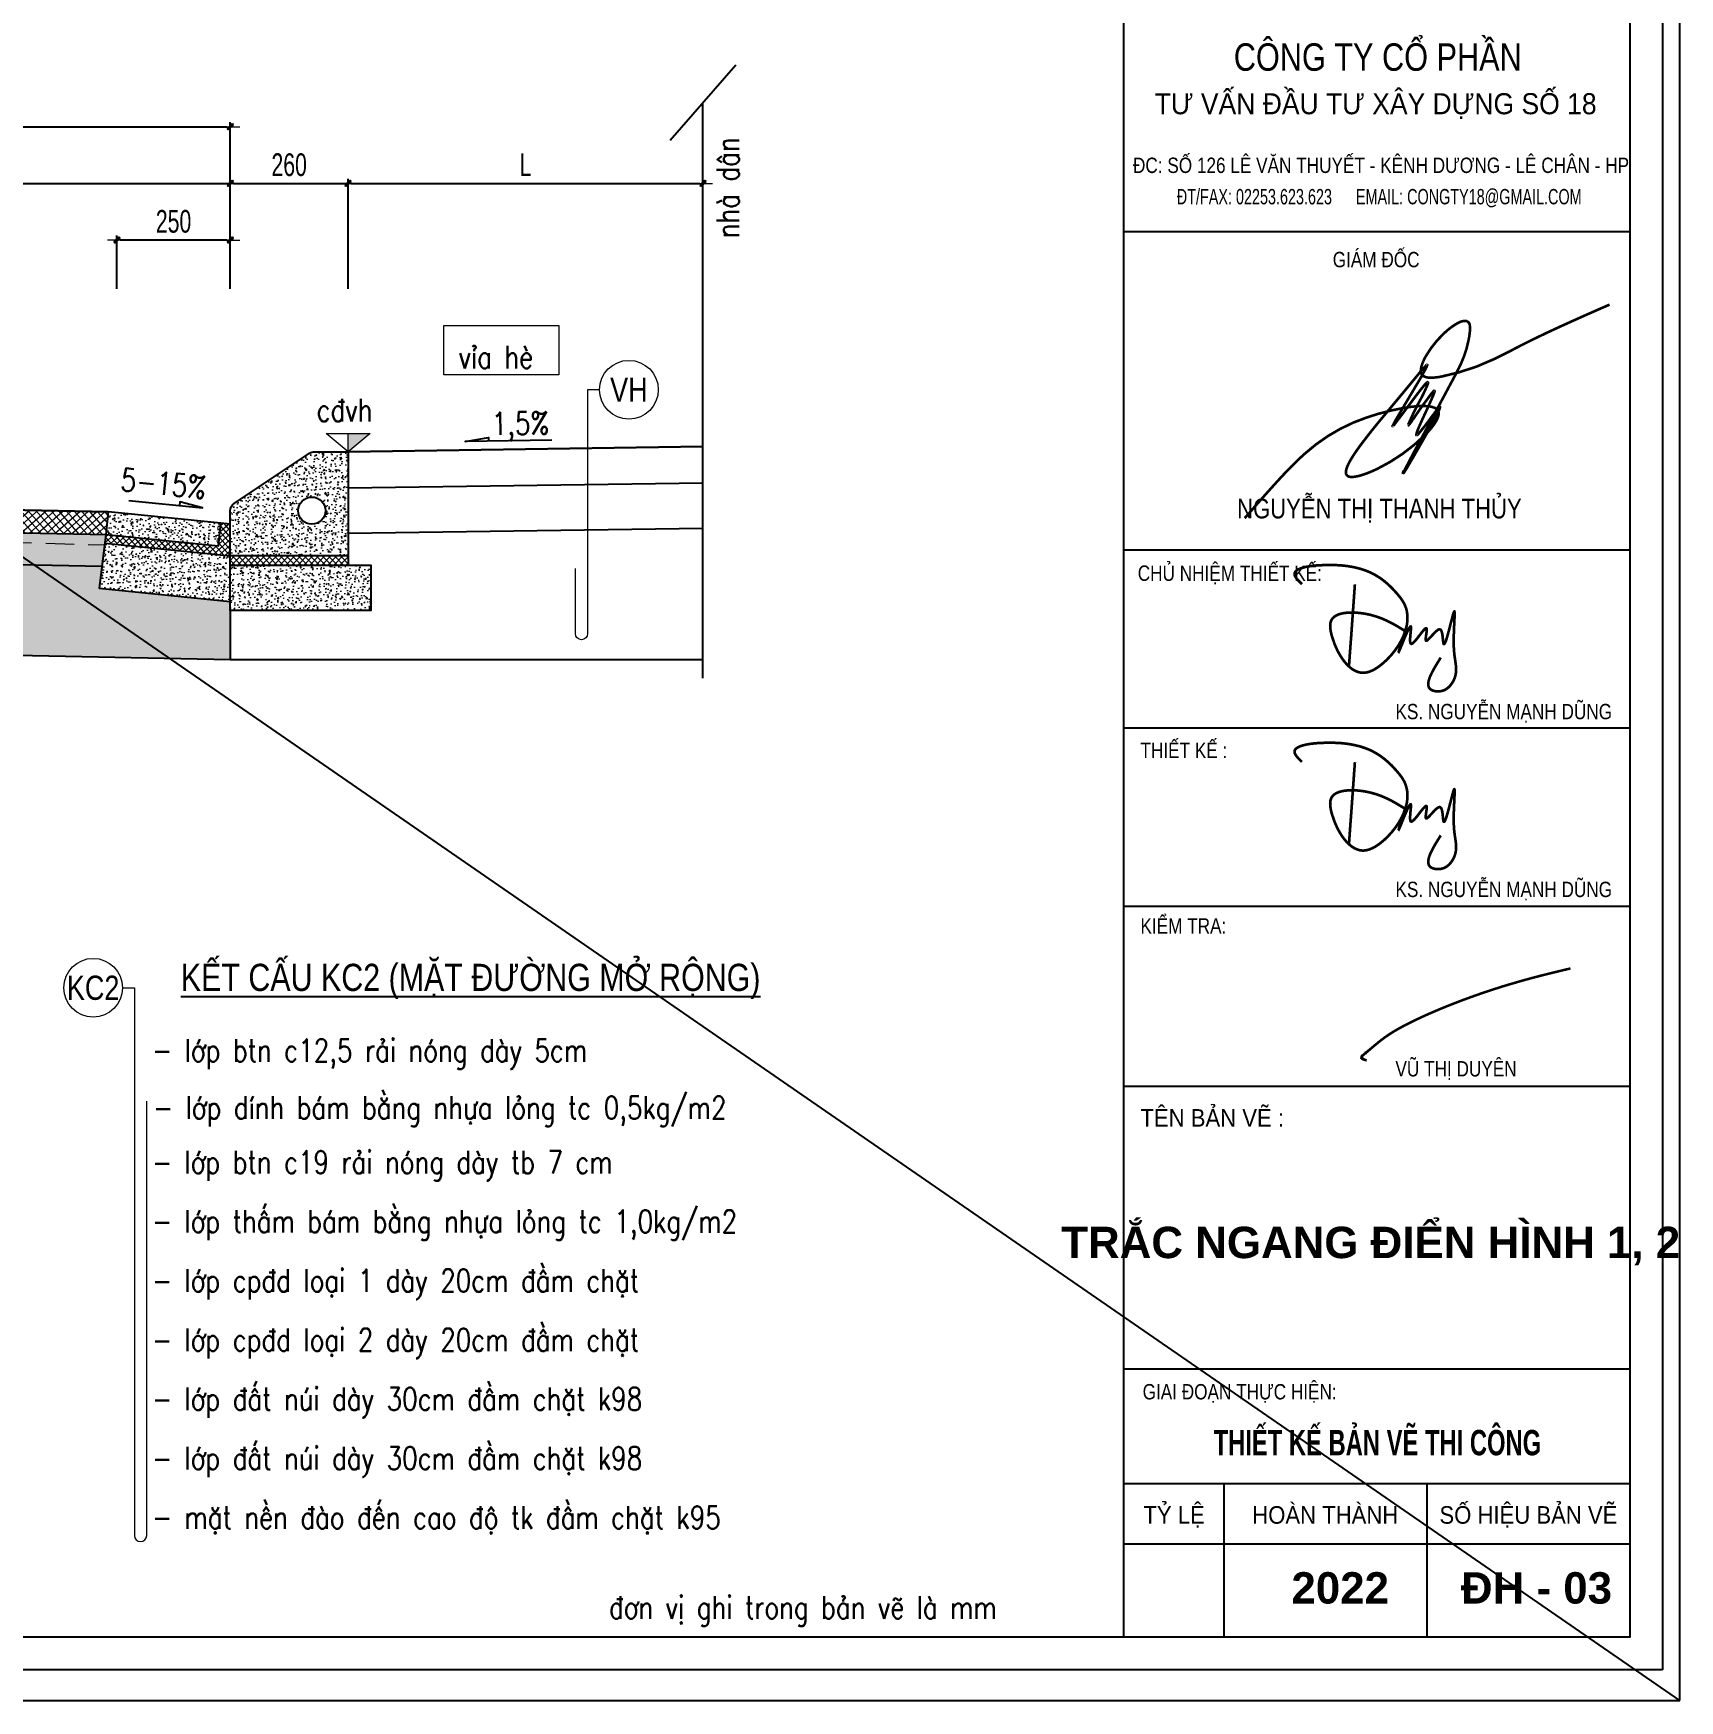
# Model space of a CAD drawing. Header units: millimetres. Extents: x -102634 to -64833, y 11643 to 27305.
# Drawn here: x -96186 to -92554, y 20347 to 24026 of the extents above; entities that cross this region are included whole.
import ezdxf
from ezdxf.enums import TextEntityAlignment as Align

# ---------------------------------------------------------------- set-up
doc = ezdxf.new("R2010")
doc.units = ezdxf.units.MM
doc.header["$MEASUREMENT"] = 0
doc.linetypes.add('HIDDEN', pattern=[0.375, 0.25, -0.125])
for name, color, linetype in [('BT7-THAY', 7, 'Continuous'), ('ENTTNTHIETKE1', 2, 'Continuous'), ('GHICHU', 7, 'Continuous'), ('KHUNGTEN', 5, 'Continuous'), ('NOI', 4, 'Continuous'), ('T.bao', 6, 'Continuous'), ('thep', 2, 'Continuous'), ('TXT', 5, 'Continuous')]:
    doc.layers.add(name, color=color, linetype=linetype)
for name, color, linetype, lineweight in [('ISO', 153, 'Continuous', 13), ('LC Dim', 8, 'Continuous', 18), ('LC Hatch', 252, 'Continuous', 9), ('LC ISO', 153, 'Continuous', 13), ('LC Net dam 1', 30, 'Continuous', 30), ('LC Net khuat', 4, 'HIDDEN', 13), ('LC Net manh', 239, 'Continuous', 5), ('LC Net thay', 7, 'Continuous', 25), ('LC Text1', 3, 'Continuous', 20), ('LC Text2', 7, 'Continuous', 25)]:
    doc.layers.add(name, color=color, linetype=linetype, lineweight=lineweight)
doc.layers.add('KCS_Plotter', color=11, linetype='Continuous', plot=False)
doc.styles.add('General text 2', font='arial.ttf')
doc.styles.add('HOATBIF', font='hoatbif.shx', dxfattribs={"width": 0.7})
doc.styles.add('LC 3', font='vnsimli.shx', dxfattribs={"width": 0.75})
doc.styles.add('style1', font='')
doc.styles.add('T1', font='Vnsimli.shx', dxfattribs={"width": 0.8})
doc.styles.add('T2', font='', dxfattribs={"width": 0.8})
doc.styles.add('THANG2', font='')
doc.styles.add('VnAvantH-B', font='')
doc.styles.get('style1').set_extended_font_data('.VnAvantH')
doc.styles.get('T2').set_extended_font_data('.VnArialH')
doc.styles.get('THANG2').set_extended_font_data('.VnHelvetInsH', bold=True)
doc.styles.get('VnAvantH-B').set_extended_font_data('.VnAvantH', bold=True)
doc.dimstyles.new('1-100(1-25)', dxfattribs={"dimscale": 25, "dimtxt": 2.5, "dimasz": 0.35, "dimexe": 0.5, "dimexo": 0, "dimgap": 0.8, "dimtad": 1, "dimdec": 0, "dimzin": 0, "dimdsep": 46, "dimtxsty": 'HOATBIF', "dimblk1": 'DOT', "dimblk2": 'DOT', "dimsah": 1, "dimcen": -1, "dimdle": 1, "dimclrd": 256, "dimclre": 256, "dimclrt": 4, "dimadec": 3, "dimazin": 2, "dimtfac": 0.333333, "dimtdec": 0, "dimtix": 1, "dimtmove": 2, "dimatfit": 3, "dimldrblk": 'DOT', "dimfxl": 1, "dimtvp": 0.833333, "dimtolj": 1, "dimtzin": 0, "dimarcsym": 0})
pattern_1 = [(46.579445, (10572.316, 6906.63), (26.7089363, -3.9538238), [2.8125, -30.9375]), (351.579445, (10572.316, 6906.63), (-3.510937, 28.467398), [2.25, -24.75]), (97.03089, (10574.542, 6906.301), (23.197999, 24.513574), [2.390257, -26.292829]), (42.763645, (10572.764, 6914.118), (39.579915, -8.58378), [4.21875, -46.40625]), (93.21508, (10576.06, 6913.402), (37.166892, 34.37314), [3.585388, -39.439266]), (347.76361, (10572.764, 6914.118), (37.166892, 34.37314), [3.375, -37.125]), (17.579445, (10576.395, 6912.022), (21.4433102, -16.4068414), [2.8125, -30.9375]), (322.579445, (10576.395, 6912.022), (10.730534, 26.600284), [2.25, -24.75]), (68.03089, (10578.182, 6910.655), (32.173844, 10.193442), [2.390257, -26.292829]), (34.079445, (10572.316, 6906.631), (1.200005, 12.4340733), [0, -24.45, 0, -25.125, 0, -24.84375]), (4.079445, (10572.316, 6906.631), (10.7299968, 14.1754933), [0, -14.325, 0, -23.8875, 0, -9.46875]), (324.079445, (10563.969, 6907.13), (19.9322138, -2.0386849), [0, -9.375, 0, -29.25, 0, -38.8125]), (314.079445, (10560.225, 6907.354), (22.0544973, 2.4424178), [0, -12.1875, 0, -19.425, 0, -27.5625])]

# ---------------------------------------------------------------- blocks, each defined once
blk = doc.blocks.new('chu ki Miss Duyen')
at = {"layer": 'ISO', "ltscale": 2, "const_width": 40}
blk.add_lwpolyline([(843, 225), (838, 225), (836, 225), (834, 225), (832, 225), (830, 226), (828, 226), (827, 226), (826, 226), (825, 226), (824, 226), (823, 226), (821, 226), (820, 227), (819, 227), (818, 227), (817, 227), (816, 227), (815, 227), (814, 227), (813, 228), (812, 228), (810, 228), (809, 228), (808, 228), (807, 229), (806, 229), (805, 229), (804, 229), (803, 230), (801, 230), (800, 230), (799, 230), (798, 231), (797, 231), (795, 231), (794, 232), (793, 232), (792, 232), (791, 233), (789, 233), (788, 233), (787, 234), (786, 234), (785, 235), (783, 235), (782, 235), (781, 236), (780, 236), (779, 237), (778, 237), (777, 238), (776, 238), (776, 238), (775, 238), (775, 239), (774, 239), (774, 239), (773, 239), (773, 240), (772, 240), (771, 240), (771, 240), (770, 241), (770, 241), (769, 241), (769, 242), (768, 242), (768, 242), (767, 242), (767, 243), (766, 243), (766, 243), (765, 244), (765, 244), (765, 244), (764, 245), (764, 245), (763, 245), (763, 246), (762, 246), (762, 246), (762, 247), (761, 247), (761, 247), (760, 248), (760, 248), (760, 248), (759, 249), (759, 249), (759, 249), (758, 250), (758, 250), (758, 250), (758, 251), (757, 251), (757, 251), (757, 252), (756, 252), (756, 253), (756, 253), (756, 253), (756, 254), (755, 254), (755, 255), (755, 255), (755, 255), (755, 256), (755, 256), (754, 257), (754, 257), (754, 257), (754, 258), (754, 258), (754, 259), (754, 259), (754, 260), (754, 260), (754, 260), (754, 261), (754, 261), (754, 262), (754, 262), (754, 263), (754, 263), (754, 263), (754, 264), (754, 264), (754, 265), (754, 265), (754, 266), (754, 266), (754, 267), (754, 267), (755, 268), (755, 268), (755, 269), (755, 269), (755, 270), (755, 270), (755, 270), (756, 271), (756, 271), (756, 272), (756, 272), (756, 273), (757, 273), (757, 274), (757, 274), (757, 275), (758, 275), (758, 276), (758, 276), (758, 277), (759, 277), (759, 278), (759, 278), (759, 279), (760, 279), (760, 280), (760, 280), (761, 281), (761, 281), (761, 282), (762, 282), (762, 283), (762, 283), (763, 284), (763, 284), (763, 285), (764, 285), (764, 286), (764, 286), (765, 287), (766, 288), (767, 289), (767, 290), (768, 291), (769, 293), (770, 294), (771, 295), (771, 296), (772, 297), (773, 298), (774, 299), (775, 300), (776, 301), (777, 302), (778, 303), (778, 304), (780, 306), (781, 307), (782, 308), (783, 309), (784, 310), (785, 311), (786, 312), (786, 312), (787, 313), (788, 314), (789, 315), (790, 316), (791, 317), (792, 318), (792, 319), (793, 320), (794, 321), (795, 322), (796, 323), (797, 324), (797, 324), (798, 325), (799, 326), (800, 327), (801, 328), (801, 329), (802, 330), (803, 330), (804, 331), (805, 332), (805, 333), (806, 334), (807, 335), (808, 336), (808, 336), (809, 337), (810, 338), (811, 339), (811, 340), (812, 340), (813, 341), (814, 343), (816, 344), (817, 346), (819, 348), (820, 349), (822, 351), (823, 352), (824, 354), (826, 355), (827, 357), (829, 358), (830, 360), (831, 361), (834, 364), (840, 370), (842, 372), (845, 376), (848, 379), (851, 382), (853, 386), (856, 389), (859, 392), (862, 395), (865, 398), (867, 401), (870, 404), (873, 407), (876, 411), (879, 414), (882, 417), (885, 420), (887, 423), (890, 427), (893, 430), (896, 433), (899, 436), (902, 440), (905, 443), (908, 446), (911, 449), (914, 453), (917, 456), (920, 459), (923, 462), (926, 466), (928, 469), (931, 472), (934, 476), (937, 479), (940, 482), (943, 486), (946, 489), (949, 492), (953, 495), (956, 499), (959, 502), (962, 505), (965, 509), (968, 512), (971, 515), (974, 519), (977, 522), (980, 525), (983, 529), (986, 532), (989, 535), (992, 538), (996, 542), (999, 545), (1002, 548), (1005, 552), (1008, 555), (1011, 558), (1014, 561), (1017, 565), (1021, 568), (1024, 571), (1027, 574), (1030, 578), (1033, 581), (1036, 584), (1040, 587), (1043, 591), (1046, 594), (1049, 596), (1052, 600), (1056, 603), (1059, 606), (1062, 610), (1065, 613), (1069, 616), (1072, 619), (1075, 622), (1078, 625), (1082, 628), (1085, 631), (1088, 634), (1091, 637), (1095, 640), (1098, 643), (1101, 646), (1105, 649), (1108, 652), (1111, 655), (1114, 658), (1118, 661), (1121, 664), (1124, 667), (1128, 670), (1131, 673), (1134, 676), (1138, 679), (1141, 682), (1144, 685), (1148, 688), (1151, 691), (1154, 694), (1158, 697), (1161, 700), (1165, 702), (1168, 705), (1171, 708), (1175, 711), (1178, 714), (1182, 717), (1185, 720), (1188, 722), (1192, 725), (1195, 728), (1199, 731), (1202, 734), (1205, 736), (1209, 739), (1212, 742), (1216, 745), (1219, 747), (1223, 750), (1226, 753), (1229, 756), (1233, 758), (1236, 761), (1240, 764), (1243, 767), (1247, 769), (1250, 772), (1254, 775), (1257, 777), (1261, 780), (1264, 783), (1268, 785), (1271, 788), (1275, 791), (1278, 793), (1282, 796), (1285, 799), (1289, 801), (1292, 804), (1296, 807), (1299, 809), (1303, 812), (1306, 815), (1310, 817), (1313, 820), (1317, 822), (1320, 825), (1324, 828), (1327, 830), (1331, 833), (1335, 835), (1338, 838), (1342, 840), (1345, 843), (1349, 846), (1352, 848), (1356, 851), (1360, 853), (1363, 856), (1367, 858), (1370, 861), (1374, 863), (1377, 866), (1381, 868), (1385, 871), (1392, 876), (1399, 881), (1406, 886), (1413, 891), (1421, 896), (1428, 901), (1435, 906), (1442, 911), (1447, 915), (1457, 921), (1464, 926), (1471, 931), (1479, 936), (1486, 941), (1493, 946), (1501, 950), (1508, 955), (1515, 960), (1523, 965), (1530, 970), (1537, 975), (1545, 980), (1552, 984), (1559, 989), (1567, 994), (1574, 999), (1582, 1004), (1589, 1008), (1596, 1013), (1604, 1018), (1611, 1023), (1619, 1028), (1626, 1032), (1634, 1037), (1641, 1042), (1648, 1046), (1656, 1051), (1663, 1056), (1671, 1061), (1678, 1065), (1686, 1070), (1693, 1075), (1701, 1079), (1708, 1084), (1716, 1089), (1723, 1093), (1731, 1098), (1738, 1103), (1746, 1107), (1753, 1112), (1761, 1116), (1769, 1121), (1776, 1126), (1784, 1130), (1791, 1135), (1799, 1139), (1806, 1144), (1814, 1148), (1822, 1153), (1829, 1158), (1837, 1162), (1844, 1167), (1852, 1171), (1860, 1176), (1867, 1180), (1875, 1185), (1882, 1189), (1890, 1194), (1898, 1198), (1905, 1203), (1913, 1207), (1921, 1212), (1928, 1216), (1936, 1220), (1943, 1225), (1951, 1229), (1959, 1234), (1964, 1237), (1974, 1243), (1982, 1247), (1989, 1251), (1997, 1256), (2005, 1260), (2012, 1265), (2020, 1269), (2028, 1273), (2036, 1278), (2043, 1282), (2051, 1286), (2059, 1291), (2066, 1295), (2074, 1299), (2082, 1304), (2089, 1308), (2097, 1312), (2105, 1317), (2113, 1321), (2120, 1325), (2128, 1330), (2136, 1334), (2144, 1338), (2151, 1342), (2159, 1347), (2167, 1351), (2175, 1355), (2182, 1359), (2190, 1364), (2198, 1368), (2206, 1372), (2213, 1376), (2221, 1381), (2229, 1385), (2237, 1389), (2244, 1393), (2252, 1397), (2260, 1402), (2268, 1406), (2276, 1410), (2283, 1414), (2291, 1418), (2299, 1422), (2307, 1426), (2315, 1431), (2322, 1435), (2330, 1439), (2338, 1443), (2346, 1447), (2354, 1451), (2361, 1455), (2369, 1459), (2377, 1464), (2385, 1468), (2393, 1472), (2401, 1476), (2408, 1480), (2416, 1484), (2424, 1488), (2432, 1492), (2440, 1496), (2448, 1500), (2456, 1504), (2463, 1508), (2471, 1512), (2479, 1516), (2487, 1520), (2495, 1524), (2503, 1528), (2511, 1532), (2519, 1536), (2526, 1540), (2534, 1544), (2542, 1548), (2550, 1552), (2558, 1556), (2566, 1560), (2574, 1564), (2582, 1568), (2590, 1572), (2598, 1575), (2606, 1579), (2613, 1583), (2621, 1587), (2629, 1591), (2637, 1595), (2645, 1599), (2653, 1603), (2661, 1607), (2669, 1610), (2677, 1614), (2685, 1618), (2693, 1622), (2701, 1626), (2709, 1630), (2717, 1633), (2725, 1637), (2733, 1641), (2741, 1645), (2749, 1649), (2756, 1652), (2764, 1656), (2772, 1660), (2780, 1664), (2788, 1668), (2796, 1671), (2804, 1675), (2812, 1679), (2820, 1683), (2828, 1686), (2836, 1690), (2844, 1694), (2852, 1698), (2860, 1701), (2868, 1705), (2876, 1709), (2884, 1712), (2892, 1716), (2900, 1720), (2908, 1723), (2916, 1727), (2925, 1731), (2933, 1734), (2941, 1738), (2949, 1742), (2957, 1745), (2965, 1749), (2973, 1753), (2981, 1756), (2989, 1760), (2997, 1763), (3005, 1767), (3013, 1771), (3021, 1774), (3029, 1778), (3037, 1781), (3045, 1785), (3053, 1789), (3061, 1792), (3069, 1796), (3078, 1799), (3086, 1803), (3094, 1806), (3102, 1810), (3110, 1813), (3118, 1817), (3126, 1820), (3134, 1824), (3142, 1827), (3150, 1831), (3156, 1833), (3167, 1838), (3175, 1841), (3183, 1845), (3191, 1848), (3199, 1852), (3207, 1855), (3215, 1859), (3223, 1862), (3232, 1866), (3240, 1869), (3248, 1873), (3256, 1876), (3264, 1879), (3272, 1883), (3280, 1886), (3288, 1890), (3297, 1893), (3305, 1896), (3313, 1900), (3321, 1903), (3329, 1907), (3337, 1910), (3345, 1913), (3354, 1917), (3362, 1920), (3370, 1923), (3378, 1927), (3386, 1930), (3394, 1933), (3403, 1937), (3411, 1940), (3419, 1944), (3427, 1947), (3435, 1950), (3452, 1957), (3468, 1963), (3484, 1970), (3501, 1977), (3517, 1983), (3534, 1990), (3550, 1996), (3566, 2003), (3583, 2009), (3599, 2016), (3616, 2022), (3632, 2029), (3648, 2035), (3665, 2042), (3681, 2048), (3698, 2055), (3714, 2061), (3731, 2068), (3747, 2074), (3763, 2081), (3780, 2087), (3796, 2093), (3813, 2100), (3828, 2106)], dxfattribs=at)
blk = doc.blocks.new('nguyen thi thanh thuy')
at = {"layer": 'ISO', "ltscale": 2, "const_width": 40}
blk.add_lwpolyline([(-2685, -1690, -0.006388), (-2178, -1117, -0.008557), (-1977, -905, -0.017087), (-1770, -708, -0.102087), (-833, -161, -0.039833), (-270, -16, -0.020512), (-90, 8, -0.044497), (98, 9, -0.05587), (182, -8, -0.113633), (236, -42, -0.176433), (258, -92, -0.077033), (254, -135, -0.069534), (223, -210, -0.038569), (166, -296, -0.030368), (57, -421, -0.082382), (-675, -942, -0.035158), (-905, -1035, -0.04441), (-1026, -1062, -0.066948), (-1091, -1062, -0.143409), (-1132, -1043, -0.176131), (-1149, -1007, -0.069024), (-1148, -973, -0.059887), (-1131, -911, -0.036714), (-1079, -807, -0.019023), (-1000, -683, -0.011006), (-898, -542, -0.01042), (-645, -222, 0.001355), (-76, 463, -0.031231), (69, 631, -0.180623), (82, 640, -0.602198), (84, 631, -0.055981), (56, 570, -0.010846), (-28, 418, 0.000464), (-371, -161, 0.02324), (-439, -286, 1.627113), (-437, -292, 0.049833), (-397, -245, 0.005496), (-91, 162, -0.011697), (26, 311, -0.051381), (82, 370, -0.288592), (95, 376, -0.379106), (97, 362, -0.040394), (80, 315, -0.015043), (4, 153, 0.026859), (-200, -261, 0.160173), (-204, -278, 0.62441), (-195, -273, 0.034188), (-141, -204, -0.015387), (148, 200, -0.034245), (183, 240, -0.377171), (195, 246, -0.275743), (195, 230, -0.039705), (162, 143, -0.007154), (29, -150, 0.010269), (-53, -335, 0.059207), (-81, -418, 0.494242), (-78, -431, 0.209425), (-61, -421, 0.031522), (-22, -378, 0.012151), (92, -232, -0.015412), (249, -26, -0.066877), (274, -2, -1.012313), (279, -8, -0.055225), (269, -38, -0.019501), (211, -159, -0.008968), (2, -538, -0.00525), (-207, -898, -0.041875), (-284, -1018, -0.365695), (-264, -970, -0.007459), (-39, -543, 0.000828), (491, 447, 0.016244), (598, 659, 0.05881), (711, 1009, 0.039413), (734, 1174, 0.060004), (730, 1242, 0.240646), (692, 1298, 0.134453), (647, 1305, 0.071372), (590, 1291, 0.040684), (523, 1258, 0.056501), (335, 1112, 0.071752), (65, 772, 0.045704), (5, 642, 0.058573), (-12, 565, 0.116475), (-5, 505, 0.165912), (30, 466, 0.096245), (88, 446, 0.048338), (165, 443, 0.036618), (301, 460, 0.062636), (1097, 724, 0.01049), (1469, 913, -0.006081), (1725, 1041, -0.007252), (2275, 1297, -0.003845), (2852, 1552)], format="xyb", dxfattribs=at)
blk = doc.blocks.new('Nguyen Manh Dung')
at = {"layer": 'LC ISO', "const_width": 60}
for points in [[(-1870, 1732), (-1922, 1783), (-1970, 1833), (-2008, 1881), (-2021, 1904), (-2030, 1922), (-2036, 1946), (-2036, 1965), (-2032, 1984), (-2024, 2001), (-2013, 2017), (-1997, 2033), (-1956, 2060), (-1902, 2084), (-1839, 2104), (-1766, 2121), (-1686, 2135), (-1601, 2145), (-1512, 2153), (-1330, 2161), (-1222, 2162), (-1153, 2160), (-1069, 2157), (-989, 2152), (-911, 2144), (-837, 2135), (-695, 2110), (-564, 2078), (-443, 2038), (-329, 1991), (-223, 1936), (-123, 1874), (-29, 1805), (62, 1728), (149, 1645), (256, 1528), (315, 1458), (354, 1407), (390, 1354), (422, 1299), (437, 1269), (469, 1185), (484, 1126), (494, 1065), (499, 1003), (499, 941), (494, 878), (485, 814), (471, 750), (453, 686), (431, 622), (405, 559), (376, 496), (307, 372), (227, 253), (136, 140), (37, 34), (-37, -34), (-125, -106), (-181, -145), (-238, -181), (-295, -210), (-353, -234), (-410, -250), (-483, -260), (-523, -259), (-578, -251), (-632, -234), (-684, -211), (-736, -180), (-785, -143), (-833, -100), (-879, -52), (-923, 1), (-965, 58), (-1005, 119), (-1042, 183), (-1077, 249), (-1138, 388), (-1194, 552), (-1208, 601), (-1223, 671), (-1233, 739), (-1236, 803), (-1230, 862), (-1211, 919), (-1186, 959), (-1148, 997), (-1101, 1027), (-1045, 1052), (-983, 1070), (-915, 1083), (-844, 1090), (-769, 1093), (-693, 1092), (-616, 1088), (-517, 1077), (-468, 1069), (-329, 1041), (-199, 1004), (-78, 960), (38, 909), (148, 854), (254, 795), (460, 671)], [(-814, -118), (-802, 50), (-790, 217), (-778, 385), (-765, 552), (-753, 720), (-741, 888), (-729, 1055), (-717, 1223), (-705, 1390), (-693, 1558), (-681, 1725)], [(477, 775), (449, 689), (422, 605), (409, 565), (396, 525), (384, 487), (373, 450), (361, 415), (351, 382), (342, 351), (333, 323), (325, 298), (319, 275), (313, 256), (309, 240), (306, 227), (304, 218), (304, 214), (305, 213), (306, 215), (308, 217), (310, 221), (313, 227), (315, 232), (318, 240), (326, 258), (336, 280), (346, 306), (358, 334), (370, 365), (384, 398), (398, 433), (427, 504), (457, 575), (472, 609), (486, 641), (500, 671), (514, 699), (526, 723), (538, 744), (548, 761), (553, 767), (557, 773), (561, 777), (565, 780), (568, 781), (571, 781), (573, 779), (575, 776), (576, 771), (577, 764), (578, 756), (578, 746), (577, 735), (577, 723), (575, 695), (572, 664), (569, 631), (565, 596), (560, 527), (558, 494), (558, 464), (560, 438), (561, 426), (564, 416), (566, 408), (570, 401), (574, 395), (580, 391), (584, 390), (590, 390), (597, 392), (605, 396), (613, 401), (622, 408), (631, 416), (641, 425), (662, 447), (684, 472), (707, 500), (731, 530), (779, 593), (802, 623), (825, 652), (846, 678), (866, 701), (875, 710), (884, 719), (892, 726), (900, 732), (906, 737), (913, 740), (918, 741), (922, 740), (926, 737), (929, 732), (931, 725), (931, 717), (932, 706), (931, 694), (930, 680), (929, 666), (925, 634), (920, 601), (915, 568), (912, 536), (910, 522), (909, 508), (909, 496), (909, 485), (911, 476), (913, 469), (914, 466), (920, 461), (925, 461), (931, 462), (937, 465), (945, 470), (953, 476), (962, 484), (971, 493), (981, 503), (1003, 526), (1026, 551), (1076, 605), (1101, 632), (1126, 657), (1150, 679), (1162, 688), (1173, 697), (1184, 704), (1195, 709), (1205, 713), (1214, 715), (1223, 715), (1228, 715), (1239, 710), (1246, 704), (1252, 697), (1258, 688), (1263, 677), (1267, 665), (1275, 639), (1281, 609), (1286, 576), (1290, 543), (1293, 510), (1296, 479), (1299, 451), (1302, 426), (1304, 416), (1306, 405), (1308, 399), (1310, 394), (1312, 389), (1315, 387), (1318, 385), (1321, 385), (1324, 387), (1327, 389), (1331, 393), (1334, 399), (1342, 412), (1350, 430), (1359, 452), (1368, 477), (1377, 505), (1386, 536), (1396, 569), (1406, 605), (1426, 679), (1466, 833), (1475, 870), (1485, 906), (1494, 941), (1502, 973), (1510, 1003), (1518, 1031), (1524, 1055), (1531, 1075), (1538, 1095), (1541, 1104), (1545, 1112), (1549, 1116), (1552, 1117), (1554, 1113), (1556, 1106), (1557, 1095), (1558, 1081), (1558, 1065), (1558, 1045), (1557, 1023), (1557, 998), (1556, 971), (1554, 942), (1553, 911), (1552, 878), (1550, 844), (1546, 772), (1543, 696), (1540, 617), (1538, 537), (1537, 458), (1537, 381), (1540, 306), (1541, 276), (1544, 237), (1547, 204), (1550, 173), (1557, 113), (1565, 57), (1573, 5), (1580, -45), (1586, -93), (1590, -139), (1592, -185), (1590, -230), (1584, -276), (1580, -299), (1573, -328), (1568, -347), (1560, -371), (1551, -395), (1540, -419), (1528, -444), (1515, -467), (1501, -491), (1485, -513), (1469, -535), (1451, -556), (1432, -576), (1412, -594), (1390, -611), (1368, -626), (1344, -640), (1320, -652), (1288, -663), (1267, -668), (1239, -673), (1211, -676), (1183, -677), (1155, -676), (1128, -673), (1103, -668), (1079, -662), (1056, -653), (1039, -645), (1019, -632), (1004, -620), (992, -605), (982, -590), (975, -573), (970, -555), (966, -536), (965, -516), (966, -494), (969, -472), (973, -449), (979, -424), (987, -399), (996, -373), (1006, -346), (1018, -319), (1031, -291), (1060, -233), (1093, -172), (1128, -111), (1166, -48), (1246, 81)]]:
    blk.add_lwpolyline(points, dxfattribs=at)
blk = doc.blocks.new('khung vpn')
at = {"layer": 'Defpoints'}
for p, q in [((52556.46, -4235.276), (52556.46, -4195.446)), ((52498.758, -4235.276), (52556.46, -4235.276))]:
    blk.add_line(p, q, dxfattribs=at)
at = {"layer": 'KHUNGTEN'}
blk.add_lwpolyline([(52556.243, -4234.885), (52502.048, -4234.885), (52502.048, -4195.662), (52556.243, -4195.662)], close=True, dxfattribs=at)
at = {"layer": 'T.bao'}
for p, q in [((52549.443, -4222.987), (52555.832, -4222.987)), ((52549.443, -4225.241), (52555.832, -4225.241)), ((52549.443, -4227.516), (52555.832, -4227.516)), ((52549.443, -4232.534), (52555.832, -4232.534)), ((52550.703, -4232.534), (52550.703, -4234.474)), ((52553.267, -4232.534), (52553.267, -4234.474)), ((52549.443, -4233.296), (52555.832, -4233.296))]:
    blk.add_line(p, q, dxfattribs=at)
at = {"layer": 'thep'}
for p, q in [((52549.443, -4216.721), (52555.832, -4216.721)), ((52549.443, -4220.741), (52555.832, -4220.741)), ((52549.443, -4231.083), (52555.832, -4231.083))]:
    blk.add_line(p, q, dxfattribs=at)
for points in [[(52555.832, -4234.474), (52502.459, -4234.474), (52502.459, -4196.073), (52555.832, -4196.073)], [(52555.832, -4196.073), (52555.832, -4234.474), (52549.443, -4234.474), (52549.443, -4196.073)]]:
    blk.add_lwpolyline(points, close=True, dxfattribs=at)
at = {"layer": 'TXT', "linetype": 'Continuous'}
blk.add_line((52555.832, -4196.073), (52555.832, -4234.474), dxfattribs=at)
at = {"layer": 'ISO', "xscale": 0.0007999999999999995, "yscale": 0.0007999999999999995, "zscale": 0.0007999999999999995, "rotation": 352.0676215534355}
blk.add_blockref('chu ki Miss Duyen', (52551.816, -4227.273), dxfattribs=at)
at = {"layer": 'LC Net dam 1'}
for name, p, xscale, yscale, zscale in [('nguyen thi thanh thuy', (52553.202, -4218.934), 0.0008320000000000002, 0.0008320000000000002, 0.0008320000000000002), ('Nguyen Manh Dung', (52552.742, -4222.147), 0.0005625000000000002, 0.0005625000000000002, 0.0005625000000000002), ('Nguyen Manh Dung', (52552.742, -4224.392), 0.0005625000000000002, 0.0005625000000000002, 0.0005625000000000002)]:
    blk.add_blockref(name, p, dxfattribs=dict(at, xscale=xscale, yscale=yscale, zscale=zscale))
at = {"layer": 'BT7-THAY', "linetype": 'ByBlock', "style": 'VnAvantH-B', "width": 0.7}
blk.add_text('thiÕt kÕ b¶n vÏ thi c«ng', height=0.32076, dxfattribs=at).set_placement((52552.643, -4232.177), align=Align.CENTER)
at = {"layer": 'TXT', "linetype": 'Continuous'}
for s, height, style, width, p in [('c«ng ty cæ phÇn', 0.34658, 'T2', 0.8, (52552.648, -4214.689)), ('®c: sè 126 lª v¨n thuyÕt - kªnh d\xad¬ng - lª ch©n - hp', 0.19408, 'T2', 0.8, (52552.689, -4215.98)), ('§T/fax: 02253.623.623      Email: Congty18@gmail.com', 0.19408, 'style1', 0.7, (52552.666, -4216.376)), ('nguyÔn thÞ thanh thñy', 0.24954, 'T2', 0.8, (52552.668, -4220.343)), ('giai ®o¹n thùc hiÖn:', 0.19408, 'T2', 0.8, (52550.904, -4231.471)), ('tû lÖ', 0.2218, 'T2', 0.9, (52550.076, -4233.041)), ('hoµn thµnh', 0.2218, 'T2', 0.9, (52551.985, -4233.041)), ('sè hiÖu b¶n vÏ', 0.22181, 'T2', 0.9, (52554.55, -4233.041))]:
    blk.add_text(s, height=height, dxfattribs=dict(at, style=style, width=width)).set_placement(p, align=Align.CENTER)
at = {"layer": 'TXT', "linetype": 'Continuous', "style": 'T2', "width": 0.9}
blk.add_text('t\xad vÊn ®Çu t\xad x©y dùng sè 18', height=0.26617, dxfattribs=at).set_placement((52552.621, -4215.094), align=Align.MIDDLE)
at = {"layer": 'TXT', "linetype": 'Continuous', "style": 'T2'}
for s, height, width, p in [('gi¸m ®èc', 0.1941, 0.8, (52552.079, -4217.171)), ('chñ nhiÖm thiÕt kÕ:', 0.19408, 0.8, (52549.617, -4221.132)), ('ks. nguyÔn m¹nh dòng', 0.19408, 0.8, (52552.871, -4222.88)), ('thiÕt kÕ :', 0.1941, 0.8, (52549.651, -4223.371)), ('ks. nguyÔn m¹nh dòng', 0.19408, 0.8, (52552.871, -4225.126)), ('kiÓm tra:', 0.1941, 0.8, (52549.651, -4225.587)), ('vò thÞ duyªn', 0.19408, 0.8, (52552.871, -4227.392)), ('tªn b¶n vÏ :', 0.22181, 0.9, (52549.651, -4228.026))]:
    blk.add_text(s, height=height, dxfattribs=dict(at, width=width)).set_placement(p)
blk = doc.blocks.new('*U5')
at = {"layer": 'LC ISO'}
blk.add_circle((0, 0), 4.25, dxfattribs=at)
at = {"layer": 'LC Text1', "style": 'General text 2', "width": 0.8, "flags": 8}
blk.add_attdef('SYMBOL', text='', height=3.5, dxfattribs=at).set_placement((0, 0), align=Align.MIDDLE_CENTER)
blk = doc.blocks.new('DOT')
at = {"layer": 'LC Dim'}
blk.add_line((-3, 0), (3, 0), dxfattribs=at)
at = {"layer": 'LC Dim', "color": 4}
blk.add_line((-1, -1), (1, 1), dxfattribs=at)
blk.add_lwpolyline([(0.5, 1), (-1, -0.5), (-0.5, -1), (1, 0.5)], close=True, dxfattribs=at)
blk = doc.blocks.new('*D63')
at = {"layer": 'Defpoints', "color": 0, "transparency": 16777216}
for p in [(-95751.3, 23695.2), (-97751.3, 23462.5), (-95751.3, 23462.5)]:
    blk.add_point(p, dxfattribs=at)
at = {"layer": 'LC Dim', "lineweight": -2, "transparency": 16777216}
for p, q in [((-97751.3, 23462.5), (-97751.3, 23705.2)), ((-97744.3, 23695.2), (-95758.3, 23695.2)), ((-95751.3, 23462.5), (-95751.3, 23705.2))]:
    blk.add_line(p, q, dxfattribs=at)
at = {"layer": 'LC Dim', "lineweight": -2, "transparency": 16777216, "xscale": 7, "yscale": 7, "zscale": 7, "rotation": 180}
blk.add_blockref('DOT', (-97751.3, 23695.2), dxfattribs=at)
at = {"layer": 'LC Dim', "lineweight": -2, "transparency": 16777216, "xscale": 7, "yscale": 7, "zscale": 7}
blk.add_blockref('DOT', (-95751.3, 23695.2), dxfattribs=at)
at = {"layer": 'LC Dim', "color": 4, "transparency": 16777216, "insert": (-96751.3, 23736.2), "char_height": 50, "attachment_point": 5, "style": 'HOATBIF'}
blk.add_mtext('\\A1;2000', dxfattribs=at)
blk = doc.blocks.new('_Dot')
at = {"color": 0, "linetype": 'ByBlock', "lineweight": -2}
blk.add_line((-0.5, 0), (-1, 0), dxfattribs=at)
at = {"color": 0, "linetype": 'ByBlock', "const_width": 0.5}
blk.add_lwpolyline([(-0.25, 0, 1), (0.25, 0, 1)], format="xyb", close=True, dxfattribs=at)
blk = doc.blocks.new('*D64')
at = {"layer": 'Defpoints', "color": 0, "transparency": 16777216}
for p in [(-95491.3, 23695.2), (-95751.3, 23462.5), (-95491.3, 23462.5)]:
    blk.add_point(p, dxfattribs=at)
at = {"layer": 'LC Dim', "lineweight": -2, "transparency": 16777216}
for p, q in [((-95751.3, 23462.5), (-95751.3, 23705.2)), ((-95744.3, 23695.2), (-95498.3, 23695.2)), ((-95491.3, 23462.5), (-95491.3, 23705.2))]:
    blk.add_line(p, q, dxfattribs=at)
at = {"layer": 'LC Dim', "lineweight": -2, "transparency": 16777216, "xscale": 7, "yscale": 7, "zscale": 7, "rotation": 180}
blk.add_blockref('DOT', (-95751.3, 23695.2), dxfattribs=at)
at = {"layer": 'LC Dim', "lineweight": -2, "transparency": 16777216, "xscale": 7, "yscale": 7, "zscale": 7}
blk.add_blockref('DOT', (-95491.3, 23695.2), dxfattribs=at)
at = {"layer": 'LC Dim', "color": 4, "transparency": 16777216, "insert": (-95621.3, 23736.2), "char_height": 50, "attachment_point": 5, "style": 'HOATBIF'}
blk.add_mtext('\\A1;260', dxfattribs=at)
blk = doc.blocks.new('*D65')
at = {"layer": 'Defpoints', "color": 0, "transparency": 16777216}
for p in [(-94708.6, 23695.2), (-95491.3, 23462.5), (-94708.6, 23462.5)]:
    blk.add_point(p, dxfattribs=at)
at = {"layer": 'LC Dim', "lineweight": -2, "transparency": 16777216}
for p, q in [((-95491.3, 23462.5), (-95491.3, 23705.2)), ((-95484.3, 23695.2), (-94715.6, 23695.2)), ((-94708.6, 23462.5), (-94708.6, 23705.2))]:
    blk.add_line(p, q, dxfattribs=at)
at = {"layer": 'LC Dim', "lineweight": -2, "transparency": 16777216, "xscale": 7, "yscale": 7, "zscale": 7, "rotation": 180}
blk.add_blockref('DOT', (-95491.3, 23695.2), dxfattribs=at)
at = {"layer": 'LC Dim', "lineweight": -2, "transparency": 16777216, "xscale": 7, "yscale": 7, "zscale": 7}
blk.add_blockref('DOT', (-94708.6, 23695.2), dxfattribs=at)
at = {"layer": 'LC Dim', "color": 4, "transparency": 16777216, "insert": (-95099.9, 23736.2), "char_height": 50, "attachment_point": 5, "style": 'HOATBIF'}
blk.add_mtext('\\A1;L', dxfattribs=at)
blk = doc.blocks.new('*D59')
at = {"layer": 'Defpoints', "color": 0, "transparency": 16777216}
for p in [(-95751.3, 23820.2), (-99751.3, 23462.5), (-95751.3, 23462.5)]:
    blk.add_point(p, dxfattribs=at)
at = {"layer": 'LC Dim', "lineweight": -2, "transparency": 16777216}
for p, q in [((-99751.3, 23462.5), (-99751.3, 23830.2)), ((-99744.3, 23820.2), (-95758.3, 23820.2)), ((-95751.3, 23462.5), (-95751.3, 23830.2))]:
    blk.add_line(p, q, dxfattribs=at)
at = {"layer": 'LC Dim', "lineweight": -2, "transparency": 16777216, "xscale": 7, "yscale": 7, "zscale": 7, "rotation": 180}
blk.add_blockref('DOT', (-99751.3, 23820.2), dxfattribs=at)
at = {"layer": 'LC Dim', "lineweight": -2, "transparency": 16777216, "xscale": 7, "yscale": 7, "zscale": 7}
blk.add_blockref('DOT', (-95751.3, 23820.2), dxfattribs=at)
at = {"layer": 'LC Dim', "color": 4, "transparency": 16777216, "insert": (-97751.3, 23861.2), "char_height": 50, "attachment_point": 5, "style": 'HOATBIF'}
blk.add_mtext('\\A1;4000', dxfattribs=at)
blk = doc.blocks.new('*D66')
at = {"layer": 'Defpoints', "color": 0, "transparency": 16777216}
for p in [(-96001.3, 23570.2), (-96001.3, 23462.5), (-95751.3, 23462.5)]:
    blk.add_point(p, dxfattribs=at)
at = {"layer": 'LC Dim', "lineweight": -2, "transparency": 16777216}
for p, q in [((-96001.3, 23462.5), (-96001.3, 23580.2)), ((-95758.3, 23570.2), (-95994.3, 23570.2)), ((-95751.3, 23462.5), (-95751.3, 23580.2))]:
    blk.add_line(p, q, dxfattribs=at)
at = {"layer": 'LC Dim', "lineweight": -2, "transparency": 16777216, "xscale": 7, "yscale": 7, "zscale": 7, "rotation": 180}
blk.add_blockref('DOT', (-96001.3, 23570.2), dxfattribs=at)
at = {"layer": 'LC Dim', "lineweight": -2, "transparency": 16777216, "xscale": 7, "yscale": 7, "zscale": 7}
blk.add_blockref('DOT', (-95751.3, 23570.2), dxfattribs=at)
at = {"layer": 'LC Dim', "color": 4, "transparency": 16777216, "insert": (-95876.3, 23611.2), "char_height": 50, "attachment_point": 5, "style": 'HOATBIF'}
blk.add_mtext('\\A1;250', dxfattribs=at)
blk = doc.blocks.new('Caodo1')
at = {"layer": 'LC Text1'}
blk.add_hatch(color=4, dxfattribs=at).paths.add_polyline_path([(0, 200), (0, 0), (243, 200)])
at = {"layer": 'LC Text1', "color": 4}
for p, q in [((0, 0), (0, 200)), ((324, 0), (-324, 0))]:
    blk.add_line(p, q, dxfattribs=at)
blk.add_lwpolyline([(-243, 200), (243, 200), (0, 0), (0, 0)], close=True, dxfattribs=at)
at = {"layer": 'LC Text1', "color": 4, "style": 'T1', "width": 0.8}
blk.add_attdef('%%P0,00', text='', height=250, dxfattribs=at).set_placement((-39, 460), align=Align.MIDDLE_CENTER)

msp = doc.modelspace()

# ---------------------------------------------------------------- hatches: boundary and pattern name
at = {"layer": 'LC Hatch'}
h = msp.add_hatch(dxfattribs=at)
h.set_pattern_fill('AR-CONC', color=256, scale=3.75, angle=-3.4206, style=0)
h.set_pattern_definition(pattern_1)
h.paths.add_polyline_path([(-95491.3, 22873.1), (-95491.3, 23103.1), (-95565.3, 23103.1, 0.148063), (-95576.4, 23099.7), (-95742.4, 22989, 0.250765), (-95751.3, 22972.4), (-95751.3, 22873.1)])
h.paths.add_polyline_path([(-95601.3, 22973.1, -1), (-95541.3, 22973.1, -1)], flags=16)
at = {"layer": 'LC Hatch', "ltscale": 2}
h = msp.add_hatch(dxfattribs=at)
h.set_pattern_fill('ANSI37', color=256, scale=100, angle=-3.420555, style=0)
h.paths.add_polyline_path([(-97751.3, 23004.8), (-99482.3, 22970.2), (-99476.8, 22920.5), (-99476.8, 22920.3), (-97751.3, 22954.8), (-96025.9, 22920.3), (-96025.9, 22920.5), (-96020.4, 22970.2)])
at = {"layer": 'LC Hatch'}
h = msp.add_hatch(dxfattribs=at)
h.set_pattern_fill('AR-CONC', color=256, scale=3.75, angle=-3.4206, style=0)
h.set_pattern_definition([(46.579445, (-1629.867, 4897.89), (26.7089363, -3.953824), [2.8125, -30.9375]), (351.579445, (-1629.867, 4897.89), (-3.510937, 28.467398), [2.25, -24.75]), (97.030845, (-1627.642, 4897.56), (23.198018, 24.513556), [2.390257, -26.292829]), (42.763645, (-1629.42, 4905.377), (39.579905, -8.58377), [4.21875, -46.40625]), (93.215045, (-1626.12, 4904.66), (37.166919, 34.373111), [3.585386, -39.439237]), (347.763645, (-1629.42, 4905.377), (37.166892, 34.37314), [3.375, -37.125]), (17.579445, (-1625.789, 4903.282), (21.44331, -16.4068414), [2.8125, -30.9375]), (322.579445, (-1625.789, 4903.282), (10.730534, 26.600284), [2.25, -24.75]), (68.030845, (-1624.002, 4901.914), (32.173852, 10.193417), [2.390257, -26.292829]), (34.079445, (-1629.867, 4897.89), (1.200005, 12.4340733), [0, -24.45, 0, -25.125, 0, -24.84375]), (4.079445, (-1629.867, 4897.89), (10.7299968, 14.1754933), [0, -14.325, 0, -23.8875, 0, -9.46875]), (324.079445, (-1638.215, 4898.389), (19.9322138, -2.0386849), [0, -9.375, 0, -29.25, 0, -38.8125]), (314.079445, (-1641.958, 4898.613), (22.0544973, 2.4424178), [0, -12.1875, 0, -19.425, 0, -27.5625])])
h.paths.add_polyline_path([(-95777.1, 22895.6), (-95771.7, 22945.3), (-96020.4, 22970.2), (-96025.9, 22920.5)])
h = msp.add_hatch(dxfattribs=at)
h.set_pattern_fill('AR-CONC', color=256, scale=3.75, angle=-3.4206, style=0)
h.set_pattern_definition([(46.579445, (0, 0), (26.7089363, -3.9538238), [2.8125, -30.9375]), (351.579445, (0, 0), (-3.510937, 28.467398), [2.25, -24.75]), (97.03089, (2.226, -0.33), (23.197999, 24.513574), [2.390257, -26.292829]), (42.763645, (0.447, 7.487), (39.579915, -8.58378), [4.21875, -46.40625]), (93.21508, (3.746, 6.77), (37.166892, 34.37314), [3.585388, -39.439266]), (347.76361, (0.447, 7.487), (37.166892, 34.37314), [3.375, -37.125]), (17.579445, (4.08, 5.391), (21.44331, -16.4068414), [2.8125, -30.9375]), (322.579445, (4.08, 5.39), (10.730534, 26.600284), [2.25, -24.75]), (68.03089, (5.866, 4.024), (32.173844, 10.193442), [2.390257, -26.292829]), (34.079445, (0, 0), (1.200005, 12.4340733), [0, -24.45, 0, -25.125, 0, -24.84375]), (4.079445, (0, 0), (10.7299968, 14.1754933), [0, -14.325, 0, -23.8875, 0, -9.46875]), (324.079445, (-8.348, 0.499), (19.9322138, -2.0386849), [0, -9.375, 0, -29.25, 0, -38.8125]), (314.079445, (-12.091, 0.723), (22.0544973, 2.4424178), [0, -12.1875, 0, -19.425, 0, -27.5625])])
h.paths.add_polyline_path([(-97751.3, 22954.8), (-99476.8, 22920.3), (-99468.4, 22850.5), (-97751.3, 22884.8), (-96034.3, 22850.5), (-96025.9, 22920.3)])
at = {"layer": 'LC Hatch', "ltscale": 2}
h = msp.add_hatch(dxfattribs=at)
h.set_pattern_fill('ANSI37', color=256, scale=75, angle=-3.4206, style=0)
h.set_pattern_definition([(41.579445, (-44008.9275, 19460.822), (-6.2217928, 7.0128396), []), (131.579445, (-44008.9275, 19460.822), (-7.0128396, -6.2217928), [])])
h.paths.add_polyline_path([(-96025.9, 22920.5), (-96028.2, 22900.8), (-95751.3, 22872.6), (-95751.3, 22943.1), (-95771.7, 22945.3), (-95777.1, 22895.6)])
at = {"layer": 'LC Hatch'}
h = msp.add_hatch(dxfattribs=at)
h.set_pattern_fill('HONEY', color=256, scale=200, angle=-3.420555, style=0)
h.paths.add_polyline_path([(-96034.3, 22850.5), (-97751.3, 22884.8), (-99468.4, 22850.5), (-99462.5, 22801.5), (-99751.3, 22772.1), (-99751.3, 22753.1), (-99751.3, 22644.8), (-97751.3, 22684.8), (-95751.3, 22644.8), (-95751.3, 22753.1), (-95751.3, 22772.1), (-96040.2, 22801.5)])
h = msp.add_hatch(dxfattribs=at)
h.set_pattern_fill('AR-CONC', color=256, scale=3.75, angle=-3.4206, style=0)
h.set_pattern_definition(pattern_1)
h.paths.add_polyline_path([(-96028.2, 22900.8), (-96040.2, 22801.5), (-95751.3, 22772.1), (-95755.5, 22873.1)])
at = {"layer": 'LC Hatch', "ltscale": 2}
h = msp.add_hatch(dxfattribs=at)
h.set_pattern_fill('ANSI37', color=256, scale=75, style=0)
h.set_pattern_definition([(45, (-72171.132, -18773.836), (-6.629126, 6.629126), []), (135, (-72171.132, -18773.836), (-6.629126, -6.629126), [])])
h.paths.add_polyline_path([(-95491.3, 22873.1), (-95751.3, 22873.1), (-95751.3, 22853.1), (-95491.3, 22853.1)])
at = {"layer": 'LC Hatch'}
h = msp.add_hatch(dxfattribs=at)
h.set_pattern_fill('AR-CONC', color=256, scale=3.75, angle=-3.4206, style=0)
h.set_pattern_definition(pattern_1)
h.paths.add_polyline_path([(-95441.3, 22753.1), (-95441.3, 22853.1), (-95751.3, 22853.1), (-95751.3, 22753.1)])

# ---------------------------------------------------------------- linework, layer by layer
at = {"layer": 'KCS_Plotter'}
msp.add_line((-102634.5, 27305.5), (-92554.1, 20347.2), dxfattribs=at)
at = {"layer": 'LC Hatch'}
msp.add_lwpolyline([(-95280.3, 23382), (-95026.1, 23382), (-95026.1, 23272.7), (-95280.3, 23272.7)], close=True, dxfattribs=at)
at = {"layer": 'LC Net dam 1', "lineweight": 30}
for points in [[(-95491.3, 23103.1), (-94708.6, 23114.8)], [(-99482.3, 22970.2), (-97751.3, 23004.8), (-96020.4, 22970.2)]]:
    msp.add_lwpolyline(points, dxfattribs=at)
at = {"layer": 'LC Net khuat', "linetype": 'HIDDEN', "ltscale": 250}
msp.add_lwpolyline([(-99469, 22855.9), (-97751.3, 22950.9), (-96028.6, 22897.3)], dxfattribs=at)
at = {"layer": 'LC Net manh', "color": 252}
msp.add_lwpolyline([(-94936.7, 23239.9), (-94962.9, 23239.9), (-94962.9, 22701.7, -1), (-94990, 22701.7), (-94990, 22845.4)], format="xyb", dxfattribs=at)
at = {"layer": 'LC Net manh', "color": 252, "elevation": 0}
msp.add_lwpolyline([(-95988.9, 21920.3), (-95962.7, 21920.3), (-95962.7, 20711.8, 1), (-95935.6, 20711.8), (-95935.6, 21669.9)], format="xyb", dxfattribs=at)
at = {"layer": 'LC Net thay', "ltscale": 250}
for p, q in [((-94636.1, 23955.8), (-94781.1, 23789.9)), ((-94708.6, 22603.1), (-94708.6, 23872.8))]:
    msp.add_line(p, q, dxfattribs=at)
at = {"layer": 'LC Net thay'}
for p, q in [((-96025.9, 22920.5), (-96040.2, 22801.5)), ((-95491.3, 22873.1), (-95491.3, 22853.1))]:
    msp.add_line(p, q, dxfattribs=at)
msp.add_lwpolyline([(-95491.3, 22873.1), (-95751.3, 22873.1), (-95751.3, 22972.4, -0.250765), (-95742.4, 22989), (-95576.4, 23099.7, -0.148069), (-95565.3, 23103.1), (-95491.3, 23103.1)], format="xyb", close=True, dxfattribs=at)
at = {"layer": 'LC Net thay', "ltscale": 250}
for points in [[(-95491.3, 23023.1), (-94708.6, 23034.8)], [(-99479.2, 22920.3), (-97751.3, 22954.8), (-96023.5, 22920.3)], [(-95491.3, 22923.1), (-94708.6, 22934.8)], [(-99468.4, 22850.5), (-97751.3, 22884.8), (-96034.3, 22850.5)], [(-95751.3, 22753.1), (-95751.3, 22644.8)], [(-99751.3, 22644.8), (-97751.3, 22684.8), (-95751.3, 22644.8)], [(-95751.3, 22644.8), (-94708.6, 22644.8)]]:
    msp.add_lwpolyline(points, dxfattribs=at)
at = {"layer": 'LC Net thay'}
msp.add_lwpolyline([(-96025.9, 22920.5), (-95777.1, 22895.6), (-95771.7, 22945.3), (-96020.4, 22970.2)], close=True, dxfattribs=at)
for points in [[(-95751.3, 22943.1), (-95771.7, 22945.3)], [(-95751.3, 22872.6), (-96028.2, 22900.8)], [(-95751.3, 22853.1), (-95441.3, 22853.1), (-95441.3, 22753.1), (-95751.3, 22753.1), (-95751.3, 22873.1)], [(-95751.3, 22772.1), (-96040.2, 22801.5)]]:
    msp.add_lwpolyline(points, dxfattribs=at)
msp.add_circle((-95571.3, 22973.1), 30, dxfattribs=at)
at = {"layer": 'NOI'}
for points in [[(-95042.2, 23128.4), (-95233, 23125.6), (-95181.5, 23134.6), (-95181.6, 23126.3)], [(-95974.8, 22995.4), (-95812.3, 22979.1), (-95862.8, 22992.5), (-95863.4, 22984.2)]]:
    msp.add_lwpolyline(points, dxfattribs=at)

# ---------------------------------------------------------------- block references
at = {"layer": 'ENTTNTHIETKE1', "color": 6, "xscale": 174.6984611220305, "yscale": 174.6984611220305, "zscale": 174.6984611220305}
msp.add_blockref('khung vpn', (-9274086.7, 760243.4), dxfattribs=at)
at = {"layer": 'LC Net manh'}
ref = msp.add_blockref('*U5', (-94871.9, 23239.9), dxfattribs=dict(at, xscale=15.24705842815456, yscale=15.24705842815456, zscale=15.24705842815456))
ref.add_attrib('SYMBOL', 'VH', dxfattribs={"layer": 'LC Text1', "height": 53.36, "style": 'General text 2', "width": 0.8}).set_placement((-94871.9, 23239.9), align=Align.MIDDLE_CENTER)
ref = msp.add_blockref('*U5', (-96053.7, 21920.3, 0), dxfattribs=dict(at, xscale=15.24705842815456, yscale=15.24705842815456, zscale=15.24705842815456))
ref.add_attrib('SYMBOL', 'KC2', dxfattribs={"layer": 'LC Text1', "height": 53.36, "style": 'General text 2', "width": 0.8}).set_placement((-96053.7, 21920.3, 0), align=Align.MIDDLE_CENTER)
at = {"layer": 'LC Text1'}
ref = msp.add_blockref('Caodo1', (-95491.3, 23103.1), dxfattribs=dict(at, xscale=0.1999999948311597, yscale=0.1999999948311597, zscale=0.1999999948311597))
ref.add_attrib('%%P0,00', 'c®vh', dxfattribs={"layer": 'LC Text2', "height": 50, "style": 'T1', "width": 0.8}).set_placement((-95499.1, 23195), align=Align.MIDDLE_CENTER)

# ---------------------------------------------------------------- texts
at = {"layer": 'GHICHU', "color": 0, "style": 'THANG2'}
for s, height, p in [('tr¾c ngang ®iÓn h×nh 1, 2', 69.263, (-93235.6, 21323.7)), ('2022', 69.26, (-93302.9, 20561.4)), ('®h - 03', 69.26, (-92869.9, 20561.4))]:
    msp.add_text(s, height=height, dxfattribs=at).set_placement(p, align=Align.CENTER)
at = {"layer": 'LC Text1', "color": 3, "style": 'LC 3', "width": 0.8}
for s, height, rotation, p in [('nhµ d©n', 50, 90, (-94629, 23574.1)), ('1,5%%%', 50, 0.8594, (-95174.3, 23140)), ('5-15%%%', 50, 354.2894, (-95994.7, 23017.6)), ('- líp btn c12,5 r¶i nãng dµy 5cm', 50.002, 359.9992, (-95923.7, 21757.2)), ('- líp dÝnh b¸m b»ng nhùa láng tc 0,5kg/m2', 50.002, 359.9992, (-95921.7, 21630.9)), ('- líp btn c19 r¶i nãng dµy tb 7 cm', 50.002, 359.9992, (-95924.1, 21510.6)), ('- líp thÊm b¸m b»ng nhùa láng tc 1,0kg/m2', 50.002, 359.9992, (-95924.1, 21379.9)), ('- líp cp®d lo¹i 1 dµy 20cm ®Çm chÆt', 50.002, 359.9992, (-95924.1, 21249.3)), ('- líp cp®d lo¹i 2 dµy 20cm ®Çm chÆt', 50.002, 359.9992, (-95924.1, 21118.6)), ('- líp ®Êt nói dµy 30cm ®Çm chÆt k98', 50.002, 359.9992, (-95924.1, 20988)), ('- líp ®Êt nói dµy 30cm ®Çm chÆt k98', 50.002, 359.9992, (-95924.1, 20857.3)), ('- mÆt nÒn ®µo ®Õn cao ®é tk ®Çm chÆt k95', 50.002, 359.9992, (-95924.1, 20726.7)), ('®¬n vÞ ghi trong b¶n vÏ lµ mm', 50.002, 359.9992, (-94915.8, 20528))]:
    msp.add_text(s, height=height, rotation=rotation, dxfattribs=at).set_placement(p)
msp.add_text('vØa hÌ', height=50, dxfattribs=at).set_placement((-95247.6, 23287))
at = {"layer": 'LC Text2', "style": 'T2', "width": 0.8}
msp.add_text('%%UkÕt cÊu kc2 (mÆt ®\xadêng më réng)', height=60, dxfattribs=at).set_placement((-95860.3, 21913.2))

# ---------------------------------------------------------------- dimensions: what is measured, and where the dimension line sits
at = {"layer": 'LC Dim', "color": 2}
for base, p1, p2, picture, middle in [((-95751.3, 23820.2), (-99751.3, 23462.5), (-95751.3, 23462.5), '*D59', (-97751.3, 23861.2)), ((-95751.3, 23695.2), (-97751.3, 23462.5), (-95751.3, 23462.5), '*D63', (-96751.3, 23736.2)), ((-95491.3, 23695.2), (-95751.3, 23462.5), (-95491.3, 23462.5), '*D64', (-95621.3, 23736.2)), ((-96001.3, 23570.2), (-95751.3, 23462.5), (-96001.3, 23462.5), '*D66', (-95876.3, 23611.2))]:
    dim = msp.add_linear_dim(base=base, p1=p1, p2=p2, dimstyle='1-100(1-25)', override={"dimscale": 20, "dimfxl": 2, "dimarcsym": 1}, dxfattribs=at)
    dim.commit()
    dim.dimension.update_dxf_attribs({"geometry": picture, "text_midpoint": middle})
dim = msp.add_linear_dim(base=(-94708.6, 23695.2), p1=(-95491.3, 23462.5), p2=(-94708.6, 23462.5), text='L', dimstyle='1-100(1-25)', override={"dimscale": 20, "dimfxl": 2, "dimarcsym": 1}, dxfattribs=at)
dim.commit()
dim.dimension.update_dxf_attribs({"geometry": '*D65', "text_midpoint": (-95099.9, 23736.2)})

doc.saveas('drawing.dxf')
